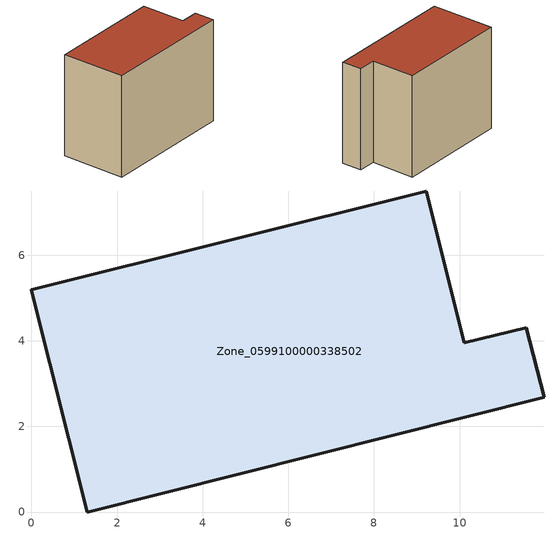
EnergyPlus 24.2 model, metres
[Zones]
Zone_0599100000338502
 floor ground (C_G): 1.3,0 0,5.19 9.22,7.5 10.11,3.95 11.56,4.31 11.97,2.68 z0
 wall outside (C_F): 11.97,2.68 11.56,4.31 10.11,3.95 9.22,7.5 0,5.19 1.3,0 11.97,2.68 z0:8.5
 roof outside (C_R): 0,5.19 1.3,0 11.97,2.68 11.56,4.31 10.11,3.95 9.22,7.5 z8.5
[BUILDING]
Pand.0599100000338502: North Axis=0; Terrain=City; Loads Convergence Tolerance Value=0.04; Temperature Convergence Tolerance Value=0.4; Solar Distribution=FullExterior; Maximum Number of Warmup Days=25; Minimum Number of Warmup Days=1
[Site:Location]
Rotterdam.The.Hague.AP_ZH_NLD Design_Conditions: Latitude=51.96; Longitude=4.45; Time Zone=1; Elevation=-4.5
[SITE:GROUNDTEMPERATURE:BUILDINGSURFACE]
18, 18, 18, 18, 18, 18, 18, 18, 18, 18, 18, 18
[MATERIAL] Thermal Absorptance=0.9; Solar Absorptance=0.7; Visible Absorptance=0.7
Name | Roughness | Thickness | Conductivity | Density | Specific Heat
G.TC.1992-2005 | MediumSmooth | 0.15 | 0.06 | 540 | 1210
F.TC.1992-2005 | Rough | 0.3 | 0.12 | 1920 | 840
R.TC.1992-2005 | MediumRough | 0.2 | 0.08 | 1500 | 1000
[CONSTRUCTION]
C_G: G.TC.1992-2005
C_F: F.TC.1992-2005
C_R: R.TC.1992-2005
[ZONE]
Zone_0599100000338502: Type=1; Multiplier=1; Ceiling Height=Autocalculate; Volume=Autocalculate; Floor Area=autocalculate; Part of Total Floor Area=Yes
[ZONEINFILTRATION:DESIGNFLOWRATE]
Infil_Zone_0599100000338502: Zone or ZoneList or Space or SpaceList=Zone_0599100000338502; Schedule=AlwaysOn; Design Flow Rate Calculation Method=Flow/Area; Flow Rate per Floor Area=0.0015; Constant Term Coefficient=1; Temperature Term Coefficient=0; Velocity Term Coefficient=0; Velocity Squared Term Coefficient=0
[HVACTEMPLATE:ZONE:IDEALLOADSAIRSYSTEM]
Zone_0599100000338502: Maximum Heating Supply Air Temperature=50; Minimum Cooling Supply Air Temperature=13; Maximum Heating Supply Air Humidity Ratio=0.0156; Minimum Cooling Supply Air Humidity Ratio=0.0077; Heating Limit=NoLimit; Cooling Limit=NoLimit; Dehumidification Control Type=ConstantSensibleHeatRatio; Cooling Sensible Heat Ratio=0.7; Dehumidification Setpoint=60; Humidification Control Type=None; Humidification Setpoint=30; Outdoor Air Method=None; Outdoor Air Flow Rate per Person=0.00944; Outdoor Air Flow Rate per Zone Floor Area=0; Outdoor Air Flow Rate per Zone=0; Demand Controlled Ventilation Type=None; Outdoor Air Economizer Type=NoEconomizer; Heat Recovery Type=None; Sensible Heat Recovery Effectiveness=0.7; Latent Heat Recovery Effectiveness=0.65
[ZONECONTROL:THERMOSTAT]
ThermostatControl_Zone_0599100000338502: Zone or ZoneList=Zone_0599100000338502; Control Type Schedule=DualSetpointControlType; Control 1=Thermostat_Zone_0599100000338502; Temperature Difference Between Cutout And Setpoint=0
[THERMOSTATSETPOINT:DUALSETPOINT]
Thermostat_Zone_0599100000338502: Heating Setpoint Temperature Schedule=HeatingSetpoint_Zone_0599100000338502; Cooling Setpoint Temperature Schedule=CoolingSetpoint_Zone_0599100000338502
[SCHEDULE:COMPACT]
HeatingSetpoint_Zone_0599100000338502: Through: 12/31, For: AllDays, Until: 24:00, 21
CoolingSetpoint_Zone_0599100000338502: Through: 12/31, For: AllDays, Until: 24:00, 24
DualSetpointControlType: Through: 12/31, For: AllDays, Until: 24:00, 4
AlwaysOn: Through: 12/31, For: AllDays, Until: 24:00, 1
